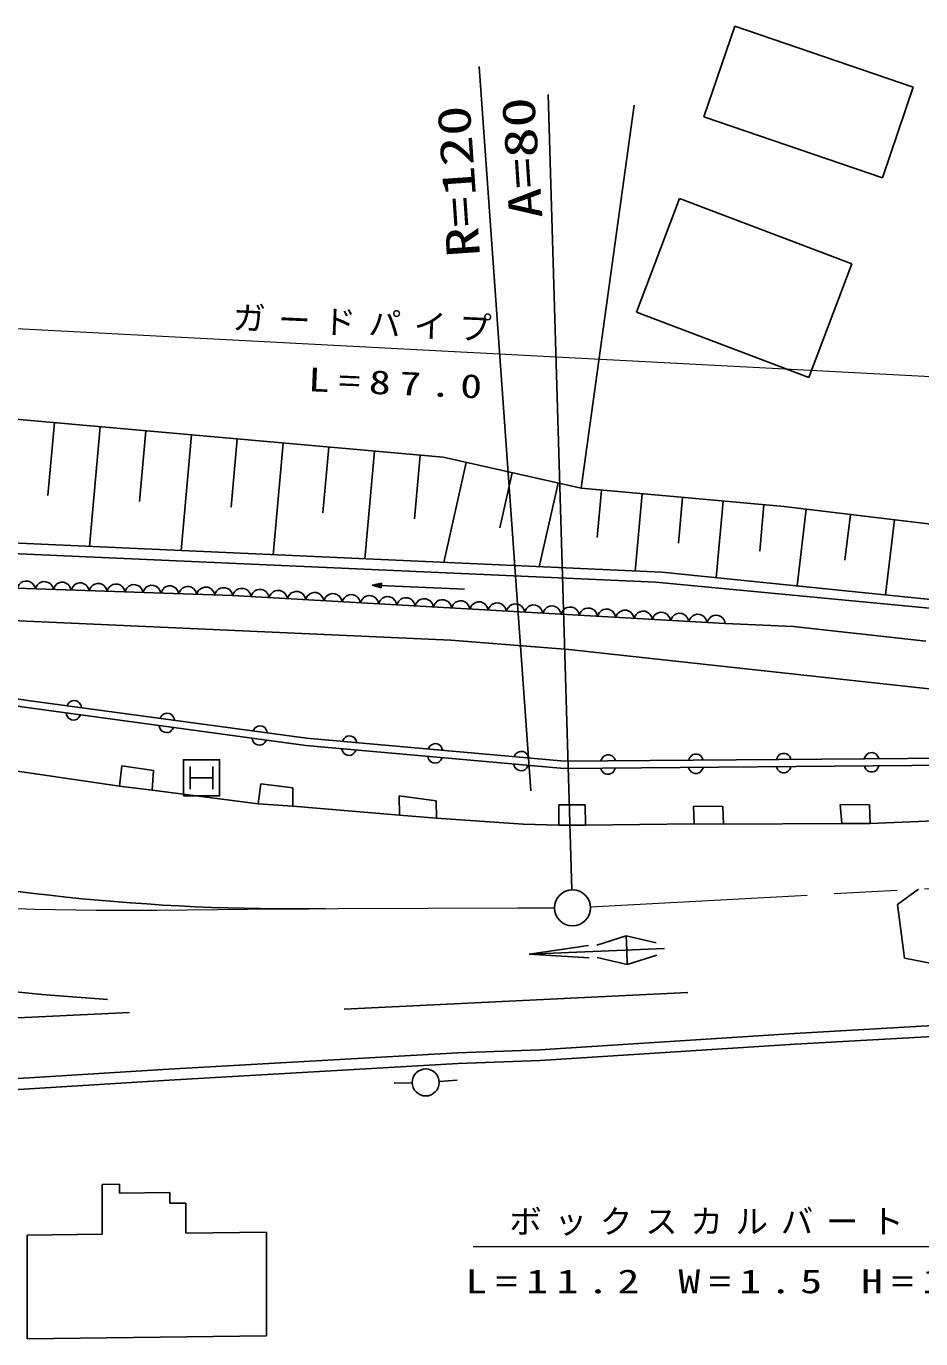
# Model space of a CAD drawing. Units: millimetres, scale not verified, with parts at other scales. Extents: x 40000 to 680000, y 20000 to 380000.
# Drawn here: x 142794 to 192283, y 242298 to 314922 of the extents above; entities that cross this region are included whole.
import ezdxf
from ezdxf.enums import TextEntityAlignment as Align

# ---------------------------------------------------------------- set-up
doc = ezdxf.new("R2010")
doc.units = ezdxf.units.MM
doc.header["$LTSCALE"] = 1000
doc.linetypes.add('CHAIN', pattern=[18.5, 12, -1.5, 3.5, -1.5])
for name, color, linetype, lineweight in [('M-BGD', 7, 'Continuous', 25), ('M-BGD-HTXT', 7, 'Continuous', 13), ('M-BMK', 2, 'CHAIN', 13), ('M-BMK-SRVR', 3, 'Continuous', 25), ('M-STR-STRC', 7, 'Continuous', 25)]:
    doc.layers.add(name, color=color, linetype=linetype, lineweight=lineweight)
doc.styles.add('ＭＳ ゴシック', font='')
doc.styles.get('ＭＳ ゴシック').set_extended_font_data('MS Gothic')

msp = doc.modelspace()

# ---------------------------------------------------------------- linework, layer by layer
at = {"layer": 'M-BGD'}
for p, q in [((180277, 309908), (181988, 314922)), ((181988, 314922), (191872, 311550)), ((172982, 267145), (171664, 311153)), ((191872, 311550), (190162, 306536)), ((173490, 289358), (176422, 310558)), ((190162, 306536), (180277, 309908)), ((176556, 299093), (178935, 305387)), ((178935, 305387), (188471, 301782)), ((188471, 301782), (186092, 295489)), ((186092, 295489), (176556, 299093)), ((122841, 294910), (165857, 291070)), ((144349, 292990), (143988, 288948)), ((146879, 292764), (146288, 286139)), ((149410, 292538), (149061, 288630)), ((151940, 292312), (151368, 285909)), ((154470, 292087), (154133, 288311)), ((157001, 291861), (156449, 285680)), ((159531, 291635), (159206, 287993)), ((162062, 291409), (161530, 285450)), ((164592, 291183), (164279, 287674)), ((165857, 291070), (173490, 289358)), ((167129, 290785), (165889, 285253)), ((169674, 290214), (168990, 287166)), ((172218, 289644), (171180, 285014)), ((173490, 289358), (184729, 288341)), ((174614, 289257), (174376, 286629)), ((176862, 289053), (176474, 284775)), ((179110, 288850), (178880, 286318)), ((181357, 288646), (180973, 284403)), ((183605, 288443), (183373, 285883)), ((184729, 288341), (205489, 285864)), ((185950, 288195), (185444, 283951)), ((188393, 287904), (188092, 285384)), ((190835, 287612), (190339, 283456)), ((125744, 287067), (177963, 284707)), ((125744, 286448), (158583, 285017)), ((154213, 283421), (110555, 284892)), ((158583, 285017), (177627, 284167)), ((177963, 284707), (203630, 282112)), ((167045, 283766), (161936, 284002)), ((177627, 284167), (202626, 281769)), ((181468, 281870), (154213, 283421)), ((134253, 282386), (166284, 280955)), ((181468, 281870), (185247, 281709)), ((185247, 281709), (192560, 280901)), ((166284, 280955), (172804, 280444)), ((172804, 280444), (201660, 277275)), ((142882, 277620), (137036, 278487)), ((142823, 277224), (136969, 278093)), ((158304, 275526), (142882, 277620)), ((158260, 275128), (142823, 277224)), ((172564, 274251), (158304, 275526)), ((172548, 273851), (158260, 275128)), ((147946, 272881), (148082, 273994)), ((148082, 273994), (149832, 273744)), ((151867, 273958), (151867, 272708)), ((153117, 273958), (153117, 272708)), ((196855, 274055), (172548, 273851)), ((196843, 274455), (172564, 274251)), ((142058, 273744), (147946, 272881)), ((149832, 273744), (149764, 272654)), ((151867, 273333), (153117, 273333)), ((147946, 272881), (149764, 272654)), ((149764, 272654), (155628, 271904)), ((155628, 271904), (155765, 272994)), ((155765, 272994), (157537, 272790)), ((157537, 272790), (157537, 271767)), ((155628, 271904), (157537, 271767)), ((157537, 271767), (163444, 271268)), ((163444, 271268), (163422, 272335)), ((163422, 272335), (165467, 272063)), ((165467, 272063), (165489, 271109)), ((172263, 270722), (172263, 271836)), ((172263, 271836), (173717, 271836)), ((173717, 271836), (173740, 270722)), ((179741, 270790), (179718, 271767)), ((179718, 271767), (181331, 271745)), ((181331, 271745), (181377, 270768)), ((187923, 270813), (187832, 271858)), ((187832, 271858), (189445, 271836)), ((189445, 271836), (189491, 270813)), ((163444, 271268), (165489, 271109)), ((165489, 271109), (170286, 270768)), ((189491, 270813), (195651, 271063)), ((170286, 270768), (172263, 270722)), ((172263, 270722), (173740, 270722)), ((173740, 270722), (179741, 270790)), ((179741, 270790), (181377, 270768)), ((181377, 270768), (187923, 270813)), ((187923, 270813), (189491, 270813)), ((179395, 261458), (160385, 260537)), ((148513, 260343), (140373, 259955)), ((185305, 259193), (201691, 260120)), ((185341, 258594), (201711, 259520)), ((171205, 258286), (185305, 259193)), ((171235, 257687), (185341, 258594)), ((150661, 257214), (166676, 258122)), ((166676, 258122), (171205, 258286)), ((137533, 256388), (150661, 257214)), ((150695, 256615), (166698, 257522)), ((166698, 257522), (171235, 257687)), ((137579, 255790), (150695, 256615)), ((164147, 256463), (163147, 256442)), ((165645, 256531), (166643, 256599)), ((146992, 250838), (147948, 250850)), ((146992, 248088), (146992, 250838)), ((147948, 250354), (147948, 250850)), ((147948, 250354), (150739, 250388)), ((150739, 249795), (150739, 250388)), ((150739, 249795), (151616, 249805)), ((151616, 248144), (151616, 249805)), ((142846, 248038), (146992, 248088)), ((142846, 242298), (142846, 248038)), ((151616, 248144), (156081, 248197)), ((156081, 242458), (156081, 248197)), ((142846, 242298), (156081, 242458))]:
    msp.add_line(p, q, dxfattribs=at)
for points in [[(143299, 283789), (143265, 283904), (143209, 284003), (143116, 284115), (143009, 284178), (142894, 284220), (142740, 284225), (142622, 284191), (142511, 284136), (142410, 284030), (142350, 283935), (142307, 283822)], [(144291, 283755), (144258, 283871), (144201, 283969), (144108, 284082), (144001, 284145), (143886, 284186), (143732, 284191), (143614, 284158), (143503, 284102), (143403, 283996), (143342, 283901), (143299, 283789)], [(145283, 283722), (145250, 283837), (145194, 283936), (145101, 284048), (144993, 284111), (144878, 284153), (144724, 284158), (144606, 284125), (144495, 284069), (144395, 283963), (144335, 283868), (144291, 283755)], [(146275, 283688), (146242, 283804), (146186, 283902), (146093, 284015), (145986, 284078), (145870, 284119), (145717, 284124), (145599, 284091), (145488, 284035), (145387, 283929), (145327, 283835), (145283, 283722)], [(147268, 283655), (147234, 283770), (147178, 283869), (147085, 283981), (146978, 284045), (146863, 284086), (146709, 284091), (146591, 284058), (146480, 284002), (146379, 283896), (146319, 283801), (146275, 283688)], [(148260, 283621), (148227, 283737), (148170, 283836), (148077, 283948), (147970, 284011), (147855, 284052), (147701, 284057), (147583, 284024), (147472, 283968), (147372, 283862), (147311, 283768), (147268, 283655)], [(149252, 283588), (149219, 283703), (149163, 283802), (149070, 283914), (148962, 283978), (148847, 284019), (148693, 284024), (148575, 283991), (148464, 283935), (148364, 283829), (148304, 283734), (148260, 283621)], [(150244, 283555), (150211, 283670), (150155, 283769), (150062, 283881), (149955, 283944), (149839, 283985), (149685, 283991), (149568, 283957), (149456, 283901), (149356, 283796), (149296, 283701), (149252, 283588)], [(161987, 284000), (162428, 284086), (162418, 283873), (161988, 283999)], [(162329, 283984), (162241, 283988), (162330, 283996), (162329, 283971), (162241, 283988)], [(151237, 283521), (151203, 283636), (151147, 283735), (151054, 283848), (150947, 283911), (150832, 283952), (150678, 283957), (150560, 283924), (150449, 283868), (150348, 283762), (150288, 283667), (150244, 283555)], [(152229, 283488), (152196, 283603), (152139, 283702), (152046, 283814), (151939, 283877), (151824, 283919), (151670, 283924), (151552, 283890), (151441, 283835), (151341, 283729), (151280, 283634), (151237, 283521)], [(153221, 283454), (153188, 283570), (153132, 283668), (153038, 283781), (152931, 283844), (152816, 283885), (152662, 283890), (152544, 283857), (152433, 283801), (152333, 283695), (152272, 283600), (152229, 283488)], [(154213, 283421), (154180, 283536), (154124, 283635), (154031, 283747), (153924, 283810), (153808, 283852), (153654, 283857), (153537, 283824), (153425, 283768), (153325, 283662), (153265, 283567), (153221, 283454)], [(155223, 283363), (155192, 283482), (155137, 283583), (155045, 283700), (154937, 283767), (154820, 283812), (154664, 283820), (154543, 283789), (154429, 283735), (154324, 283630), (154260, 283535), (154213, 283421)], [(156232, 283306), (156201, 283424), (156146, 283526), (156054, 283643), (155946, 283710), (155830, 283754), (155673, 283763), (155553, 283732), (155438, 283678), (155333, 283572), (155270, 283477), (155223, 283363)], [(157242, 283249), (157210, 283367), (157155, 283469), (157063, 283585), (156956, 283652), (156839, 283697), (156683, 283706), (156562, 283675), (156448, 283620), (156343, 283515), (156279, 283420), (156232, 283306)], [(158251, 283191), (158220, 283309), (158165, 283411), (158073, 283528), (157965, 283595), (157849, 283639), (157692, 283648), (157572, 283617), (157457, 283563), (157352, 283457), (157289, 283362), (157242, 283249)], [(159261, 283134), (159229, 283252), (159174, 283354), (159082, 283470), (158975, 283537), (158858, 283582), (158702, 283591), (158581, 283560), (158466, 283505), (158362, 283400), (158298, 283305), (158251, 283191)], [(160270, 283076), (160239, 283194), (160184, 283296), (160092, 283413), (159984, 283480), (159868, 283524), (159711, 283533), (159590, 283502), (159476, 283448), (159371, 283343), (159308, 283247), (159261, 283134)], [(161279, 283019), (161248, 283137), (161193, 283239), (161101, 283356), (160994, 283422), (160877, 283467), (160721, 283476), (160600, 283445), (160485, 283391), (160381, 283285), (160317, 283190), (160270, 283076)], [(162289, 282961), (162258, 283080), (162203, 283182), (162111, 283298), (162003, 283365), (161886, 283410), (161730, 283419), (161609, 283387), (161495, 283333), (161390, 283228), (161326, 283133), (161279, 283019)], [(163298, 282904), (163267, 283022), (163212, 283124), (163120, 283241), (163012, 283308), (162896, 283352), (162739, 283361), (162619, 283330), (162504, 283276), (162399, 283170), (162336, 283075), (162289, 282961)], [(164308, 282847), (164276, 282965), (164222, 283067), (164129, 283183), (164022, 283250), (163905, 283295), (163749, 283304), (163628, 283273), (163514, 283218), (163409, 283113), (163345, 283018), (163298, 282904)], [(165317, 282789), (165286, 282907), (165231, 283009), (165139, 283126), (165031, 283193), (164915, 283237), (164758, 283246), (164638, 283215), (164523, 283161), (164418, 283055), (164355, 282960), (164308, 282847)], [(166327, 282732), (166295, 282850), (166240, 282952), (166148, 283068), (166041, 283135), (165924, 283180), (165768, 283189), (165647, 283158), (165533, 283104), (165428, 282998), (165364, 282903), (165317, 282789)], [(167336, 282674), (167305, 282793), (167250, 282894), (167158, 283011), (167050, 283078), (166934, 283123), (166777, 283131), (166656, 283100), (166542, 283046), (166437, 282941), (166374, 282846), (166327, 282732)], [(168345, 282617), (168314, 282735), (168259, 282837), (168167, 282954), (168060, 283021), (167943, 283065), (167787, 283074), (167666, 283043), (167551, 282989), (167447, 282883), (167383, 282788), (167336, 282674)], [(169355, 282559), (169324, 282678), (169269, 282780), (169177, 282896), (169069, 282963), (168953, 283008), (168796, 283017), (168675, 282986), (168561, 282931), (168456, 282826), (168392, 282731), (168345, 282617)], [(170364, 282502), (170333, 282620), (170278, 282722), (170186, 282839), (170078, 282906), (169962, 282950), (169806, 282959), (169685, 282928), (169570, 282874), (169466, 282768), (169402, 282673), (169355, 282559)], [(171374, 282445), (171343, 282563), (171288, 282665), (171195, 282781), (171088, 282848), (170971, 282893), (170815, 282902), (170694, 282871), (170580, 282816), (170475, 282711), (170411, 282616), (170364, 282502)], [(172383, 282387), (172352, 282505), (172297, 282607), (172205, 282724), (172097, 282791), (171981, 282835), (171824, 282844), (171704, 282813), (171589, 282759), (171484, 282654), (171421, 282558), (171374, 282445)], [(173393, 282330), (173361, 282448), (173306, 282550), (173214, 282667), (173107, 282733), (172990, 282778), (172834, 282787), (172713, 282756), (172599, 282702), (172494, 282596), (172430, 282501), (172383, 282387)], [(174402, 282272), (174371, 282391), (174316, 282492), (174224, 282609), (174116, 282676), (174000, 282721), (173843, 282730), (173722, 282698), (173608, 282644), (173503, 282539), (173440, 282444), (173393, 282330)], [(175411, 282215), (175380, 282333), (175325, 282435), (175233, 282552), (175126, 282619), (175009, 282663), (174853, 282672), (174732, 282641), (174617, 282587), (174513, 282481), (174449, 282386), (174402, 282272)], [(176421, 282158), (176390, 282276), (176335, 282378), (176243, 282494), (176135, 282561), (176019, 282606), (175862, 282615), (175741, 282584), (175627, 282529), (175522, 282424), (175458, 282329), (175411, 282215)], [(177430, 282100), (177399, 282218), (177344, 282320), (177252, 282437), (177144, 282504), (177028, 282548), (176872, 282557), (176751, 282526), (176636, 282472), (176532, 282366), (176468, 282271), (176421, 282158)], [(178440, 282043), (178409, 282161), (178354, 282263), (178261, 282379), (178154, 282446), (178037, 282491), (177881, 282500), (177760, 282469), (177646, 282414), (177541, 282309), (177477, 282214), (177430, 282100)], [(179449, 281985), (179418, 282104), (179363, 282205), (179271, 282322), (179163, 282389), (179047, 282434), (178890, 282442), (178770, 282411), (178655, 282357), (178550, 282252), (178487, 282157), (178440, 282043)], [(180459, 281928), (180427, 282046), (180372, 282148), (180280, 282265), (180173, 282332), (180056, 282376), (179900, 282385), (179779, 282354), (179665, 282300), (179560, 282194), (179496, 282099), (179449, 281985)], [(181468, 281870), (181437, 281989), (181382, 282091), (181290, 282207), (181182, 282274), (181066, 282319), (180909, 282328), (180789, 282296), (180674, 282242), (180569, 282137), (180506, 282042), (180459, 281928)], [(145056, 277325), (145100, 277411), (145158, 277482), (145246, 277559), (145339, 277595), (145436, 277610), (145559, 277593), (145648, 277553), (145729, 277494), (145795, 277396), (145832, 277312), (145849, 277217)], [(145793, 276821), (145748, 276734), (145690, 276663), (145603, 276586), (145510, 276551), (145413, 276535), (145290, 276552), (145200, 276593), (145120, 276652), (145054, 276750), (145017, 276833), (145000, 276929)], [(150197, 276627), (150241, 276714), (150299, 276784), (150386, 276861), (150480, 276897), (150577, 276912), (150700, 276895), (150789, 276855), (150870, 276796), (150935, 276698), (150972, 276614), (150990, 276519)], [(150938, 276122), (150894, 276036), (150836, 275965), (150749, 275888), (150655, 275852), (150558, 275837), (150435, 275854), (150346, 275894), (150265, 275953), (150200, 276051), (150163, 276135), (150145, 276230)], [(155338, 275929), (155382, 276016), (155440, 276086), (155527, 276163), (155621, 276199), (155718, 276214), (155841, 276198), (155930, 276157), (156011, 276098), (156076, 276000), (156113, 275916), (156130, 275821)], [(156083, 275424), (156039, 275337), (155981, 275266), (155894, 275189), (155800, 275153), (155704, 275138), (155581, 275155), (155491, 275195), (155411, 275255), (155345, 275353), (155308, 275436), (155291, 275531)], [(160283, 275349), (160323, 275438), (160378, 275511), (160461, 275592), (160553, 275632), (160649, 275652), (160773, 275641), (160864, 275604), (160947, 275549), (161017, 275454), (161058, 275372), (161080, 275278)], [(161040, 274880), (161000, 274791), (160945, 274718), (160861, 274637), (160769, 274597), (160673, 274577), (160550, 274588), (160459, 274625), (160375, 274680), (160305, 274775), (160264, 274857), (160243, 274951)], [(165802, 274454), (165762, 274365), (165708, 274292), (165624, 274211), (165532, 274171), (165436, 274151), (165312, 274162), (165221, 274199), (165138, 274254), (165068, 274349), (165027, 274431), (165006, 274525)], [(165036, 274924), (165076, 275013), (165131, 275086), (165214, 275167), (165306, 275207), (165402, 275227), (165526, 275216), (165617, 275179), (165700, 275124), (165770, 275029), (165811, 274947), (165833, 274853)], [(169789, 274499), (169829, 274588), (169884, 274661), (169968, 274742), (170060, 274782), (170156, 274801), (170279, 274790), (170370, 274754), (170454, 274699), (170524, 274604), (170564, 274522), (170586, 274428)], [(174592, 274268), (174624, 274360), (174671, 274438), (174746, 274527), (174834, 274576), (174927, 274605), (175051, 274606), (175146, 274578), (175234, 274531), (175313, 274444), (175362, 274366), (175392, 274275)], [(179448, 274309), (179479, 274401), (179527, 274479), (179602, 274568), (179690, 274617), (179783, 274645), (179907, 274647), (180002, 274619), (180090, 274572), (180169, 274485), (180217, 274407), (180248, 274315)], [(184304, 274350), (184335, 274442), (184382, 274520), (184458, 274609), (184545, 274658), (184639, 274686), (184763, 274687), (184857, 274660), (184946, 274613), (185024, 274526), (185073, 274448), (185104, 274356)], [(189160, 274390), (189191, 274483), (189238, 274561), (189314, 274650), (189401, 274698), (189495, 274727), (189619, 274728), (189713, 274701), (189802, 274654), (189880, 274566), (189929, 274489), (189960, 274397)], [(170565, 274028), (170525, 273939), (170470, 273866), (170387, 273785), (170295, 273745), (170199, 273725), (170075, 273736), (169984, 273773), (169901, 273828), (169831, 273923), (169790, 274005), (169768, 274099)], [(175379, 273874), (175348, 273782), (175300, 273704), (175225, 273615), (175137, 273566), (175044, 273538), (174920, 273537), (174825, 273564), (174737, 273611), (174658, 273698), (174610, 273776), (174579, 273868)], [(180240, 273915), (180209, 273823), (180162, 273745), (180086, 273656), (179999, 273607), (179905, 273578), (179781, 273577), (179687, 273605), (179598, 273652), (179520, 273739), (179471, 273817), (179440, 273909)], [(185102, 273956), (185070, 273864), (185023, 273786), (184948, 273697), (184860, 273648), (184766, 273619), (184642, 273618), (184548, 273646), (184460, 273693), (184381, 273780), (184332, 273858), (184302, 273949)], [(189963, 273997), (189932, 273905), (189884, 273826), (189809, 273738), (189721, 273689), (189628, 273660), (189504, 273659), (189409, 273686), (189321, 273734), (189242, 273821), (189194, 273899), (189163, 273990)]]:
    msp.add_lwpolyline(points, dxfattribs=at)
for points in [[(161936, 284002), (162430, 283854), (162441, 284104)], [(162038, 283997), (162408, 284068), (162400, 283893)], [(162088, 283995), (162389, 284050), (162382, 283912)], [(162140, 283992), (162369, 284032), (162364, 283932)], [(162189, 283990), (162350, 284014), (162347, 283952)], [(151492, 272333), (151492, 274333), (153492, 274333), (153492, 272333)]]:
    msp.add_lwpolyline(points, close=True, dxfattribs=at)
msp.add_circle((164897, 256479), 746, dxfattribs=at)
at = {"layer": 'M-BGD-HTXT'}
for p, q in [((129727, 298854), (200435, 295139)), ((198195, 247387), (167528, 247387))]:
    msp.add_line(p, q, dxfattribs=at)
at = {"layer": 'M-BMK'}
for p, q in [((174010, 266199), (271985, 271507)), ((171012, 266143), (172012, 266144))]:
    msp.add_line(p, q, dxfattribs=at)
msp.add_lwpolyline([(122581, 268869), (125974, 268131), (129387, 267450), (131524, 267082), (133671, 266773), (135916, 266516), (138168, 266319), (140715, 266161), (143275, 266062), (146653, 266007), (150041, 266012), (155027, 266067), (160025, 266110), (165014, 266132), (170012, 266142), (171012, 266143)], dxfattribs=at)
at = {"layer": 'M-BMK-SRVR'}
msp.add_circle((173012, 266145), 995, dxfattribs=at)
at = {"layer": 'M-STR-STRC'}
for p, q in [((167857, 312699), (170712, 272614)), ((190991, 266317), (192152, 267182)), ((191389, 263351), (190991, 266317)), ((174353, 264077), (175983, 264594)), ((175983, 264594), (177650, 264212)), ((175983, 264594), (176015, 263800)), ((170620, 263578), (173903, 264058)), ((178114, 263886), (170620, 263578)), ((176048, 263005), (176015, 263800)), ((170620, 263578), (173931, 263369)), ((174381, 263387), (176048, 263005)), ((176048, 263005), (177678, 263523)), ((193011, 263038), (191389, 263351))]:
    msp.add_line(p, q, dxfattribs=at)
for centre, radius, start, end in [((157399, 384680), 118592, 243.23086, 270.93452), ((154522, 379699), 118845, 244.0449, 266.51407)]:
    msp.add_arc(centre, radius, start, end, dxfattribs=at)

# ---------------------------------------------------------------- texts
at = {"layer": 'M-BGD-HTXT', "style": 'ＭＳ ゴシック', "width": 1.35}
for s, p in [('A=80', (171902, 304373)), ('R=120', (168452, 302232))]:
    msp.add_text(s, height=1833, rotation=93.9, dxfattribs=at).set_placement(p, align=Align.BOTTOM_LEFT)
at = {"layer": 'M-BGD-HTXT', "char_height": 1320, "attachment_point": 7, "style": 'ＭＳ ゴシック'}
for s, insert, rotation in [('\\T1.39;ガードパイプ', (154198, 298086), 357.5), ('\\T1.39;\\W1.35;L=87.0', (158360, 294710), 357.6)]:
    msp.add_mtext(s, dxfattribs=dict(at, insert=insert, rotation=rotation))
for s, insert in [('\\T1.39;ボックスカルバート', (169520, 247997)), ('\\T1.39;\\W1.35;L=11.2\\~W=1.5\\~H=1.5', (167079, 244794))]:
    msp.add_mtext(s, dxfattribs=dict(at, insert=insert))

doc.saveas('drawing.dxf')
